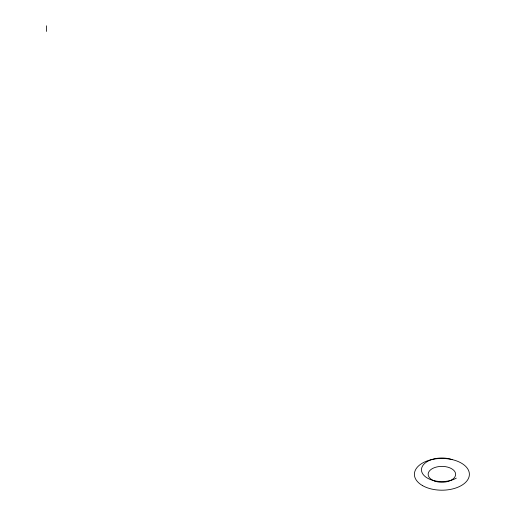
<?xml version="1.0" encoding="UTF-8"?>
<svg xmlns="http://www.w3.org/2000/svg" width="516" height="516" viewBox="0 0 516 516"><rect width="100%" height="100%" fill="white"/><g stroke="black" fill="none" stroke-linecap="round" stroke-linejoin="round"><path stroke-width="0.77" d="M46.608 25.8L46.608 31.431M456.325 478.119A20.414 11.784 0 0 1 428.764 478.816A20.414 11.784 0 0 1 425.165 463.026A20.414 11.784 0 0 1 452.093 459.582M422.443 485.55A27.503 15.88 0 0 0 468.451 478.435A27.503 15.88 0 0 0 434.769 458.988A27.503 15.88 0 0 0 422.443 485.55M435.014 481.196A13.751 7.94 0 0 0 455.641 474.32A13.751 7.94 0 0 0 435.014 467.451A13.751 7.94 0 0 0 435.014 481.196"/></g></svg>
